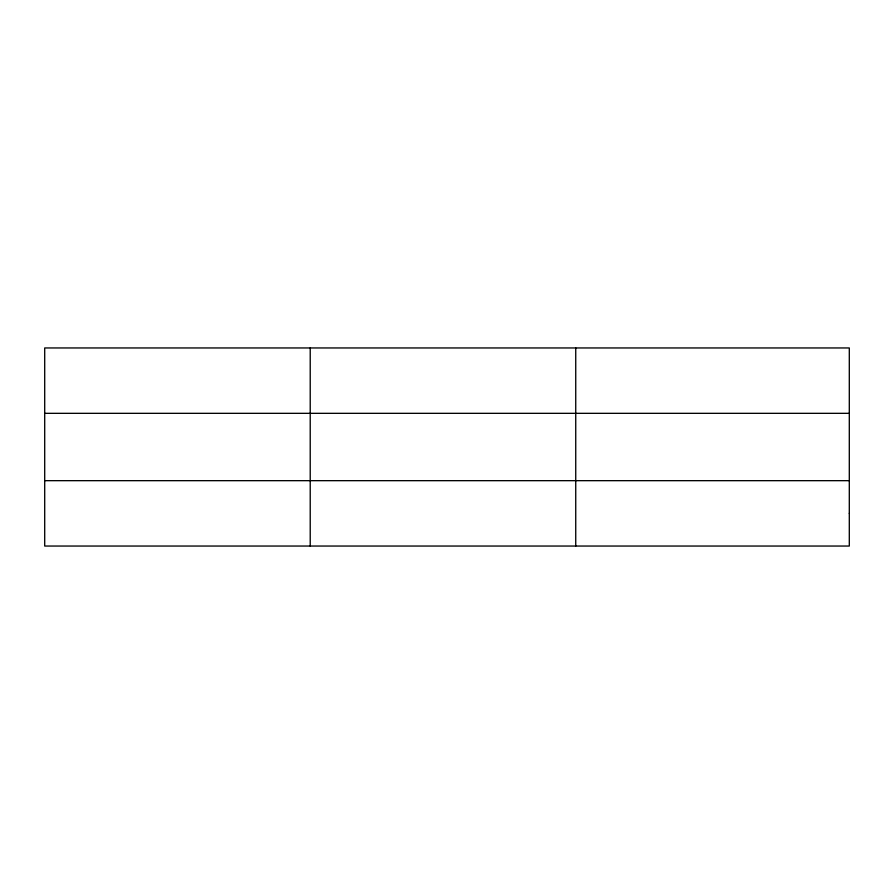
<?xml version="1.0" encoding="UTF-8"?>
<svg xmlns="http://www.w3.org/2000/svg" width="894" height="894" viewBox="0 0 894 894"><rect width="100%" height="100%" fill="white"/><g stroke="black" fill="none" stroke-linecap="round" stroke-linejoin="round"><path stroke-width="1.34" d="M310.218 347.956L310.218 546.044M575.736 347.956L575.736 546.044M44.7 413.33L849.3 413.33M44.7 480.67L849.3 480.67M849.3 513.357L849.3 546.044L44.7 546.044L44.7 347.956L849.3 347.956L849.3 513.357"/></g></svg>
